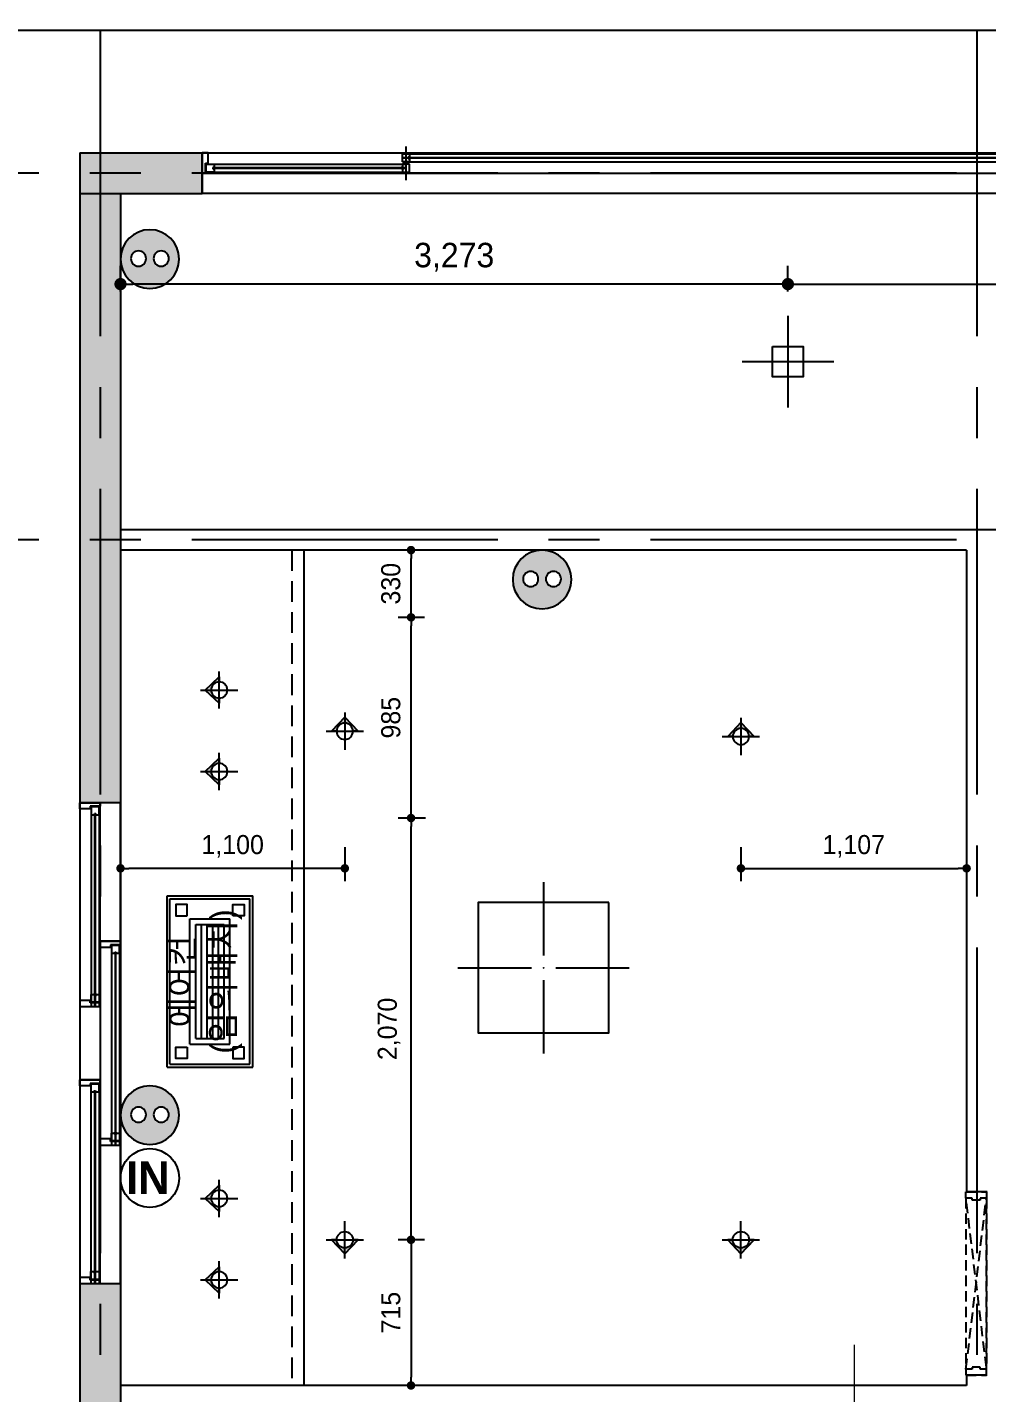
# Model space of a CAD drawing. Header units: millimetres. Extents: x -224448 to 1592092, y -164641 to 319001.
# Drawn here: x 223768 to 228473, y 158115 to 164816 of the extents above; entities that cross this region are included whole.
import ezdxf

# ---------------------------------------------------------------- set-up
doc = ezdxf.new("R2010")
doc.units = ezdxf.units.MM
for name, pattern in [('CENTER2', [1.125, 0.75, -0.125, 0.125, -0.125]), ('HIDDEN', [9.525, 6.35, -3.175]), ('HIDDENX2', [19.05, 12.7, -6.35])]:
    doc.linetypes.add(name, pattern=pattern)
doc.layers.get('Defpoints').update_dxf_attribs({"color": 35})
for name, color, linetype in [('9', 9, 'Continuous'), ('ARREA', 1, 'Continuous'), ('DIM', 3, 'Continuous'), ('I-LIGHT', 1, 'Continuous'), ('I_CON', 2, 'Continuous'), ('I_FUR', 6, 'Continuous'), ('I_HAT', 8, 'Continuous'), ('I_TXT', 7, 'Continuous'), ('I_WALL', 3, 'Continuous'), ('I_WIN', 5, 'Continuous')]:
    doc.layers.add(name, color=color, linetype=linetype)
doc.layers.add('I_DIM', color=1, linetype='Continuous', lineweight=13)
doc.styles.add('GHS', font='Dotum.ttf')
doc.styles.add('HY울릉도', font='')
doc.styles.add('IABU-글꼴스타일', font='')
doc.styles.add('맑은고딕', font='malgun.ttf')
doc.styles.get('HY울릉도').set_extended_font_data('HY울릉도L')
doc.styles.get('IABU-글꼴스타일').set_extended_font_data('HY울릉도L')
doc.dimstyles.new('HOON DIM', dxfattribs={"dimscale": 52, "dimtxt": 1.8, "dimasz": 0.8, "dimexe": 1.2, "dimexo": 1.5, "dimgap": 1, "dimtad": 1, "dimdec": 0, "dimzin": 0, "dimdsep": 46, "dimlunit": 6, "dimtxsty": 'GHS', "dimblk": 'DOT', "dimcen": 3, "dimclrd": 6, "dimclre": 6, "dimclrt": 3, "dimadec": 0, "dimazin": 0, "dimtm": 1e-09, "dimtfac": 1, "dimtdec": 0, "dimtix": 1, "dimtmove": 2, "dimatfit": 3, "dimldrblk": 'DOT', "dimfxl": 1, "dimtolj": 1, "dimtzin": 0, "dimarcsym": 0})
doc.dimstyles.new('IABC-100 (SUB)', dxfattribs={"dimscale": 60, "dimtxt": 2, "dimasz": 1, "dimexe": 1.5, "dimexo": 2, "dimgap": 1, "dimtad": 1, "dimdec": 0, "dimdsep": 46, "dimlunit": 6, "dimtxsty": 'IABU-글꼴스타일', "dimblk": '1234_Dot', "dimcen": 1, "dimclrd": 4, "dimclre": 4, "dimclrt": 7, "dimadec": 0, "dimazin": 0, "dimtfac": 1, "dimtdec": 0, "dimtix": 1, "dimtmove": 2, "dimatfit": 3, "dimldrblk": '1234_Dot', "dimfxl": 2, "dimtolj": 1, "dimtzin": 0, "dimarcsym": 0})

# ---------------------------------------------------------------- blocks, each defined once
blk = doc.blocks.new('1234_Dot')
at = {"color": 0, "linetype": 'ByBlock', "lineweight": -2}
blk.add_line((-0.5, 0), (-1, 0), dxfattribs=at)
at = {"color": 0, "linetype": 'ByBlock', "const_width": 0.5}
blk.add_lwpolyline([(-0.25, 0, 1), (0.25, 0, 1)], format="xyb", close=True, dxfattribs=at)
blk = doc.blocks.new('*D454')
at = {"layer": 'Defpoints', "color": 0, "ltscale": 50, "transparency": 16777216}
for p in [(228424.9, 165700.5), (224124.9, 164800.5), (228424.9, 164800.5)]:
    blk.add_point(p, dxfattribs=at)
at = {"layer": 'DIM', "color": 4, "lineweight": -2, "ltscale": 50, "transparency": 16777216}
for p, q in [((224124.9, 164920.5), (224124.9, 165790.5)), ((228424.9, 164920.5), (228424.9, 165790.5)), ((224184.9, 165700.5), (228364.9, 165700.5))]:
    blk.add_line(p, q, dxfattribs=at)
at = {"layer": 'DIM', "color": 4, "lineweight": -2, "ltscale": 50, "transparency": 16777216, "xscale": 60, "yscale": 60, "zscale": 60, "rotation": 180}
blk.add_blockref('1234_Dot', (224124.9, 165700.5), dxfattribs=at)
at = {"layer": 'DIM', "color": 4, "lineweight": -2, "ltscale": 50, "transparency": 16777216, "xscale": 60, "yscale": 60, "zscale": 60}
blk.add_blockref('1234_Dot', (228424.9, 165700.5), dxfattribs=at)
at = {"layer": 'DIM', "color": 7, "ltscale": 50, "transparency": 16777216, "insert": (226274.9, 165831.9), "char_height": 120, "attachment_point": 5, "style": 'IABU-글꼴스타일'}
blk.add_mtext('\\A1;4,300', dxfattribs=at)
blk = doc.blocks.new('*D455')
at = {"layer": 'Defpoints', "color": 0, "ltscale": 50, "transparency": 16777216}
for p in [(232624.9, 165700.5), (228424.9, 164800.5), (232624.9, 164800.5)]:
    blk.add_point(p, dxfattribs=at)
at = {"layer": 'DIM', "color": 4, "lineweight": -2, "ltscale": 50, "transparency": 16777216}
for p, q in [((228424.9, 164920.5), (228424.9, 165790.5)), ((232624.9, 164920.5), (232624.9, 165790.5)), ((228484.9, 165700.5), (232564.9, 165700.5))]:
    blk.add_line(p, q, dxfattribs=at)
at = {"layer": 'DIM', "color": 4, "lineweight": -2, "ltscale": 50, "transparency": 16777216, "xscale": 60, "yscale": 60, "zscale": 60, "rotation": 180}
blk.add_blockref('1234_Dot', (228424.9, 165700.5), dxfattribs=at)
at = {"layer": 'DIM', "color": 4, "lineweight": -2, "ltscale": 50, "transparency": 16777216, "xscale": 60, "yscale": 60, "zscale": 60}
blk.add_blockref('1234_Dot', (232624.9, 165700.5), dxfattribs=at)
at = {"layer": 'DIM', "color": 7, "ltscale": 50, "transparency": 16777216, "insert": (230524.9, 165831.9), "char_height": 120, "attachment_point": 5, "style": 'IABU-글꼴스타일'}
blk.add_mtext('\\A1;4,200', dxfattribs=at)
blk = doc.blocks.new('*D444')
at = {"layer": 'Defpoints', "color": 0, "ltscale": 50, "transparency": 16777216}
for p in [(224124.9, 166000.5), (224124.9, 164800.5), (236624.9, 164800.5)]:
    blk.add_point(p, dxfattribs=at)
at = {"layer": 'DIM', "color": 4, "lineweight": -2, "ltscale": 50, "transparency": 16777216}
for p, q in [((224124.9, 164920.5), (224124.9, 166090.5)), ((236624.9, 164920.5), (236624.9, 166090.5)), ((236564.9, 166000.5), (224184.9, 166000.5))]:
    blk.add_line(p, q, dxfattribs=at)
at = {"layer": 'DIM', "color": 4, "lineweight": -2, "ltscale": 50, "transparency": 16777216, "xscale": 60, "yscale": 60, "zscale": 60, "rotation": 180}
blk.add_blockref('1234_Dot', (224124.9, 166000.5), dxfattribs=at)
at = {"layer": 'DIM', "color": 4, "lineweight": -2, "ltscale": 50, "transparency": 16777216, "xscale": 60, "yscale": 60, "zscale": 60}
blk.add_blockref('1234_Dot', (236624.9, 166000.5), dxfattribs=at)
at = {"layer": 'DIM', "color": 7, "ltscale": 50, "transparency": 16777216, "insert": (230374.9, 166131.9), "char_height": 120, "attachment_point": 5, "style": 'IABU-글꼴스타일'}
blk.add_mtext('\\A1;12,500', dxfattribs=at)
blk = doc.blocks.new('dd')
at = {"layer": 'I_WIN', "linetype": 'Continuous'}
for p, q in [((11973.6, 19420.4), (11973.6, 19585.5)), ((15423.6, 19418.1), (15423.6, 19585.8)), ((10973.6, 19551.2), (16423.6, 19550.9)), ((10973.6, 19542.2), (10973.6, 19551.2)), ((10973.6, 19551.2), (10991.1, 19551.2)), ((10973.6, 19451.2), (10973.6, 19542.2)), ((10991.1, 19551.2), (10991.1, 19502.2)), ((10991.1, 19502.2), (11003.6, 19502.2)), ((10994.3, 19546.4), (11973.6, 19546.4)), ((11032.3, 19546.4), (10994.3, 19546.4)), ((10994.3, 19546.4), (10994.3, 19506.4)), ((10994.3, 19506.4), (11973.6, 19506.4)), ((10994.3, 19506.4), (11032.3, 19506.4)), ((11003.6, 19502.2), (11003.6, 19500.1)), ((11026.8, 19529.3), (11032.3, 19531.1)), ((11026.8, 19522.8), (11026.8, 19529.3)), ((11032.3, 19521.1), (11026.8, 19522.8)), ((11028.8, 19524.1), (11028.8, 19528.1)), ((11032.3, 19531.1), (11032.3, 19546.4)), ((11032.3, 19531.8), (11035.1, 19530.5)), ((11973.6, 19528.1), (11032.3, 19528.1)), ((11032.3, 19524.1), (11973.6, 19524.1)), ((11032.3, 19520.3), (11035.1, 19521.6)), ((11032.3, 19506.4), (11032.3, 19521.1)), ((11035.1, 19530.5), (11035.6, 19529.5)), ((11035.1, 19521.6), (11035.6, 19522.6)), ((11035.6, 19529.5), (11036.1, 19528.1)), ((11035.6, 19522.6), (11036.1, 19524.1)), ((11952.8, 19529.5), (11952.3, 19528.1)), ((11952.8, 19522.6), (11952.3, 19524.1)), ((11953.3, 19530.5), (11952.8, 19529.5)), ((11953.3, 19521.6), (11952.8, 19522.6)), ((11956.1, 19531.8), (11953.3, 19530.5)), ((11956.1, 19520.3), (11953.3, 19521.6)), ((11956.1, 19531.1), (11956.1, 19546.4)), ((11956.1, 19546.4), (11991.1, 19546.4)), ((11961.6, 19529.3), (11956.1, 19531.1)), ((11956.1, 19521.1), (11961.6, 19522.8)), ((11956.1, 19506.4), (11956.1, 19521.1)), ((11991.1, 19506.4), (11956.1, 19506.4)), ((11961.6, 19522.8), (11961.6, 19529.3)), ((11961.6, 19524.1), (11961.6, 19528.1)), ((11991.1, 19546.4), (11991.1, 19506.4)), ((15441.1, 19546.4), (15406.1, 19546.4)), ((15406.1, 19546.4), (15406.1, 19506.4)), ((15406.1, 19546.4), (16423.6, 19546.4)), ((15406.1, 19506.4), (15441.1, 19506.4)), ((15423.6, 19506.4), (16423.6, 19506.4)), ((15435.6, 19529.3), (15441.1, 19531.1)), ((15435.6, 19522.9), (15435.6, 19529.3)), ((16370.5, 19528.1), (15435.6, 19528.1)), ((15435.6, 19524.1), (16370.5, 19524.1)), ((15441.1, 19521.1), (15435.6, 19522.9)), ((15441.1, 19531.1), (15441.1, 19546.4)), ((15441.1, 19531.9), (15443.9, 19530.5)), ((15441.1, 19520.3), (15443.9, 19521.7)), ((15441.1, 19506.4), (15441.1, 19521.1)), ((15443.9, 19530.5), (15444.4, 19529.5)), ((15443.9, 19521.7), (15444.4, 19522.7)), ((15444.4, 19529.5), (15444.9, 19528.1)), ((15444.4, 19522.7), (15444.9, 19524.1)), ((16361.6, 19529.5), (16361.1, 19528.1)), ((16361.6, 19522.6), (16361.1, 19524.1)), ((16362.2, 19530.5), (16361.6, 19529.5)), ((16362.2, 19521.6), (16361.6, 19522.6)), ((16364.9, 19531.8), (16362.2, 19530.5)), ((16364.9, 19520.3), (16362.2, 19521.6)), ((16364.9, 19531.1), (16364.9, 19546.4)), ((16364.9, 19546.4), (16402.9, 19546.4)), ((16370.5, 19529.3), (16364.9, 19531.1)), ((16364.9, 19521.1), (16370.5, 19522.8)), ((16364.9, 19506.4), (16364.9, 19521.1)), ((16402.9, 19506.4), (16364.9, 19506.4)), ((16370.5, 19522.8), (16370.5, 19529.3)), ((16406.2, 19502.1), (16393.6, 19502.1)), ((16393.6, 19502.1), (16393.6, 19451.2)), ((16402.9, 19546.4), (16402.9, 19506.4)), ((16423.6, 19551.1), (16406.2, 19551.1)), ((16406.2, 19551.1), (16406.2, 19502.1)), ((11003.6, 19451.2), (10973.6, 19451.2)), ((11003.6, 19500.1), (11003.6, 19451.2)), ((11003.6, 19451.2), (16423.6, 19451.2)), ((11956.1, 19496), (15441.1, 19496)), ((11991.1, 19496), (11956.1, 19496)), ((11956.1, 19496), (11956.1, 19456)), ((15441.1, 19477.8), (11956.1, 19477.7)), ((11956.1, 19473.7), (15441.1, 19473.8)), ((11956.1, 19456), (15423.6, 19456)), ((11956.1, 19456), (11991.1, 19456)), ((11985.6, 19478.9), (11991.1, 19480.7)), ((11985.6, 19472.5), (11985.6, 19478.9)), ((11985.6, 19477.7), (11985.6, 19473.7)), ((11991.1, 19470.7), (11985.6, 19472.5)), ((11991.1, 19480.7), (11991.1, 19496)), ((11991.1, 19481.5), (11993.9, 19480.1)), ((11991.1, 19469.9), (11993.9, 19471.3)), ((11991.1, 19456), (11991.1, 19470.7)), ((11993.9, 19480.1), (11994.4, 19479.1)), ((11993.9, 19471.3), (11994.4, 19472.3)), ((11994.4, 19479.1), (11994.9, 19477.7)), ((11994.4, 19472.3), (11994.9, 19473.7)), ((15402.9, 19479.1), (15402.3, 19477.7)), ((15402.9, 19472.3), (15402.3, 19473.7)), ((15403.4, 19480.1), (15402.9, 19479.1)), ((15403.4, 19471.3), (15402.9, 19472.3)), ((15406.1, 19481.5), (15403.4, 19480.1)), ((15406.1, 19469.9), (15403.4, 19471.3)), ((15441.1, 19496.1), (15406.1, 19496.1)), ((15406.1, 19496.1), (15406.1, 19480.7)), ((15406.1, 19480.7), (15411.7, 19478.9)), ((15411.7, 19472.5), (15406.1, 19470.7)), ((15406.1, 19470.7), (15406.1, 19456.1)), ((15406.1, 19456.1), (15441.1, 19456.1)), ((15411.7, 19478.9), (15411.7, 19472.5)), ((15411.7, 19473.7), (15411.7, 19477.7)), ((15441.1, 19456.1), (15441.1, 19496.1)), ((16393.6, 19451.2), (16423.6, 19451.2))]:
    blk.add_line(p, q, dxfattribs=at)
blk = doc.blocks.new('j 10')
at = {"layer": 'I_FUR', "color": 8, "linetype": 'HIDDEN', "ltscale": 8}
for p, q in [((300474.4, 48441.6), (300574.4, 48441.6)), ((300474.4, 48411.6), (300474.4, 48441.6)), ((300474.4, 48441.6), (300474.4, 48441.6)), ((300474.4, 48411.6), (300474.4, 47571.6)), ((300504.4, 48411.6), (300474.4, 48411.6)), ((300474.4, 47571.6), (300574.4, 48411.6)), ((300574.4, 47581.6), (300474.4, 48411.6)), ((300504.4, 48401.6), (300504.4, 48411.6)), ((300544.4, 48401.6), (300504.4, 48401.6)), ((300574.4, 48411.6), (300544.4, 48411.6)), ((300544.4, 48411.6), (300544.4, 48401.6)), ((300574.4, 48441.6), (300574.4, 48411.6)), ((300574.4, 47571.6), (300574.4, 48411.6)), ((300574.4, 48411.6), (300574.4, 47581.6)), ((300544.4, 47581.6), (300504.4, 47581.6)), ((300504.4, 47581.6), (300504.4, 47571.6)), ((300544.4, 47571.6), (300544.4, 47581.6)), ((300504.4, 47571.6), (300474.4, 47571.6)), ((300474.4, 47571.6), (300474.4, 47541.6)), ((300474.4, 47541.6), (300574.4, 47541.6)), ((300474.4, 47541.6), (300474.4, 47541.6)), ((300574.4, 47571.6), (300544.4, 47571.6)), ((300574.4, 47541.6), (300574.4, 47571.6))]:
    blk.add_line(p, q, dxfattribs=at)
blk = doc.blocks.new('J15')
at = {"layer": 'I-LIGHT', "color": 6, "ltscale": 50}
for p, q in [((319165, 48370), (319165, 47920)), ((318940, 48145), (319390, 48145))]:
    blk.add_line(p, q, dxfattribs=at)
blk.add_lwpolyline([(319090, 48220), (319240, 48220), (319240, 48070), (319090, 48070)], close=True, dxfattribs=at)
blk = doc.blocks.new('J20')
at = {"layer": 'I-LIGHT', "color": 144}
for p, q in [((33370, 27039.1), (33370, 26619.1)), ((33370, 27039.1), (34210, 27039.1)), ((33384, 27025.1), (33384, 26633.1)), ((33384, 27025.1), (34196, 27025.1)), ((34196, 27025.1), (34196, 26633.1)), ((34210, 27039.1), (34210, 26619.1)), ((33482, 26927.1), (33482, 26731.1)), ((33482, 26927.1), (34098, 26927.1)), ((33510, 26899.1), (33510, 26759.1)), ((33510, 26899.1), (34070, 26899.1)), ((33510, 26899.1), (34070, 26899.1)), ((34070, 26899.1), (34070, 26759.1)), ((34098, 26927.1), (34098, 26731.1)), ((33510, 26871.1), (34070, 26871.1)), ((33510, 26843.1), (34070, 26843.1)), ((33510, 26815.1), (34070, 26815.1)), ((33510, 26787.1), (34070, 26787.1)), ((33510, 26759.1), (34070, 26759.1)), ((33510, 26759.1), (34070, 26759.1)), ((33510, 26759.1), (34070, 26759.1)), ((33510, 26759.1), (34070, 26759.1)), ((33482, 26731.1), (34098, 26731.1)), ((33510, 26731.1), (34070, 26731.1)), ((33370, 26619.1), (34210, 26619.1)), ((33384, 26633.1), (34196, 26633.1))]:
    blk.add_line(p, q, dxfattribs=at)
for points in [[(33468, 26941.1), (33412, 26941.1), (33412, 26997.1), (33468, 26997.1)], [(34112, 26941.1), (34168, 26941.1), (34168, 26997.1), (34112, 26997.1)], [(33468, 26717.1), (33412, 26717.1), (33412, 26661.1), (33468, 26661.1)], [(34112, 26717.1), (34168, 26717.1), (34168, 26661.1), (34112, 26661.1)]]:
    blk.add_lwpolyline(points, close=True, dxfattribs=at)
blk = doc.blocks.new('콘센트')
at = {"ltscale": 50}
h = blk.add_hatch(color=150, dxfattribs=at)
h.dxf.hatch_style = 1
edge = h.paths.add_edge_path()
edge.add_arc((-34286.2, -6087.5), 100, 0, 360)
edge = h.paths.add_edge_path(flags=16)
edge.add_arc((-34247.6, -6089), 26, 0, 360)
edge = h.paths.add_edge_path(flags=16)
edge.add_arc((-34324.9, -6089), 26, 0, 360)
at = {"color": 150, "ltscale": 50}
for centre, radius in [((-34286.2, -6087.5), 100), ((-34324.9, -6089), 26), ((-34247.6, -6089), 26)]:
    blk.add_circle(centre, radius, dxfattribs=at)
blk = doc.blocks.new('J5')
at = {"color": 150, "ltscale": 50}
blk.add_circle((302452, 41413.6), 72, dxfattribs=at)
at = {"color": 150, "ltscale": 50, "insert": (302500.4, 41414.1), "char_height": 80, "attachment_point": 6, "style": '맑은고딕'}
blk.add_mtext('{\\fPretendard Variable SemiBold|b0|i0|c129|p2;IN}', dxfattribs=at)
blk = doc.blocks.new('j51')
at = {"layer": 'I-LIGHT'}
for p, q in [((93551.1, 140906.4), (93551.1, 140546.4)), ((93131.1, 140486.4), (93491.1, 140486.4)), ((93551.1, 140486.4), (93550.1, 140486.4)), ((93551.1, 140487.4), (93551.1, 140485.4)), ((93551.1, 140486.4), (93552.1, 140486.4)), ((93611.1, 140486.4), (93971.1, 140486.4)), ((93551.1, 140426.4), (93551.1, 140066.4))]:
    blk.add_line(p, q, dxfattribs=at)
at = {"layer": 'I-LIGHT', "linetype": 'Continuous'}
blk.add_lwpolyline([(93871.1, 140806.4), (93231.1, 140806.4), (93231.1, 140166.4), (93871.1, 140166.4)], close=True, dxfattribs=at)
blk = doc.blocks.new('*D650')
at = {"layer": 'Defpoints', "color": 0, "ltscale": 50, "transparency": 16777216}
for p in [(231498.3, 163556), (227498.3, 163400.5), (231498.3, 163400.5)]:
    blk.add_point(p, dxfattribs=at)
at = {"layer": 'DIM', "color": 4, "lineweight": -2, "ltscale": 50, "transparency": 16777216}
for p, q in [((227498.3, 163520.5), (227498.3, 163646)), ((231498.3, 163520.5), (231498.3, 163646)), ((227558.3, 163556), (231438.3, 163556))]:
    blk.add_line(p, q, dxfattribs=at)
at = {"layer": 'DIM', "color": 4, "lineweight": -2, "ltscale": 50, "transparency": 16777216, "xscale": 60, "yscale": 60, "zscale": 60, "rotation": 180}
blk.add_blockref('1234_Dot', (227498.3, 163556), dxfattribs=at)
at = {"layer": 'DIM', "color": 4, "lineweight": -2, "ltscale": 50, "transparency": 16777216, "xscale": 60, "yscale": 60, "zscale": 60}
blk.add_blockref('1234_Dot', (231498.3, 163556), dxfattribs=at)
at = {"layer": 'DIM', "color": 7, "ltscale": 50, "transparency": 16777216, "insert": (229498.3, 163687.5), "char_height": 120, "attachment_point": 5, "style": 'IABU-글꼴스타일'}
blk.add_mtext('\\A1;4,000', dxfattribs=at)
blk = doc.blocks.new('*D651')
at = {"layer": 'Defpoints', "color": 0, "ltscale": 50, "transparency": 16777216}
for p in [(224224.9, 163556), (224224.9, 163400.5), (227498.3, 163400.5)]:
    blk.add_point(p, dxfattribs=at)
at = {"layer": 'DIM', "color": 4, "lineweight": -2, "ltscale": 50, "transparency": 16777216}
for p, q in [((224224.9, 163520.5), (224224.9, 163646)), ((227498.3, 163520.5), (227498.3, 163646)), ((227438.3, 163556), (224284.9, 163556))]:
    blk.add_line(p, q, dxfattribs=at)
at = {"layer": 'DIM', "color": 4, "lineweight": -2, "ltscale": 50, "transparency": 16777216, "xscale": 60, "yscale": 60, "zscale": 60, "rotation": 180}
blk.add_blockref('1234_Dot', (224224.9, 163556), dxfattribs=at)
at = {"layer": 'DIM', "color": 4, "lineweight": -2, "ltscale": 50, "transparency": 16777216, "xscale": 60, "yscale": 60, "zscale": 60}
blk.add_blockref('1234_Dot', (227498.3, 163556), dxfattribs=at)
at = {"layer": 'DIM', "color": 7, "ltscale": 50, "transparency": 16777216, "insert": (225861.6, 163687.5), "char_height": 120, "attachment_point": 5, "style": 'IABU-글꼴스타일'}
blk.add_mtext('\\A1;3,273', dxfattribs=at)
blk = doc.blocks.new('_Dot')
at = {"color": 0, "linetype": 'ByBlock', "lineweight": -2}
blk.add_line((-0.5, 0), (-1, 0), dxfattribs=at)
at = {"color": 0, "linetype": 'ByBlock', "const_width": 0.5}
blk.add_lwpolyline([(-0.25, 0, 1), (0.25, 0, 1)], format="xyb", close=True, dxfattribs=at)
blk = doc.blocks.new('*D656')
at = {"color": 6, "lineweight": -2, "transparency": 16777216}
for p, q in [((225715.9, 162250.5), (225587.5, 162250.5)), ((225649.9, 161962.1), (225649.9, 162208.9)), ((225715.9, 161920.5), (225587.5, 161920.5))]:
    blk.add_line(p, q, dxfattribs=at)
at = {"layer": 'Defpoints', "color": 0, "transparency": 16777216}
for p in [(225649.9, 162250.5), (225793.9, 162250.5), (225793.9, 161920.5)]:
    blk.add_point(p, dxfattribs=at)
at = {"color": 6, "lineweight": -2, "transparency": 16777216, "xscale": 41.6, "yscale": 41.6, "zscale": 41.6}
for p, rotation in [((225649.9, 162250.5), 90), ((225649.9, 161920.5), 270)]:
    blk.add_blockref('_Dot', p, dxfattribs=dict(at, rotation=rotation))
at = {"color": 3, "transparency": 16777216, "insert": (225551, 162085.5), "char_height": 93.6, "attachment_point": 5, "rotation": 90, "style": 'GHS'}
blk.add_mtext('\\A1;330', dxfattribs=at)
blk = doc.blocks.new('*D657')
at = {"color": 6, "lineweight": -2, "transparency": 16777216}
for p, q in [((225715.9, 161920.5), (225587.5, 161920.5)), ((225649.9, 160977.1), (225649.9, 161878.9)), ((225715.9, 160935.5), (225587.5, 160935.5))]:
    blk.add_line(p, q, dxfattribs=at)
at = {"layer": 'Defpoints', "color": 0, "transparency": 16777216}
for p in [(225649.9, 161920.5), (225793.9, 161920.5), (225793.9, 160935.5)]:
    blk.add_point(p, dxfattribs=at)
at = {"color": 6, "lineweight": -2, "transparency": 16777216, "xscale": 41.6, "yscale": 41.6, "zscale": 41.6}
for p, rotation in [((225649.9, 161920.5), 90), ((225649.9, 160935.5), 270)]:
    blk.add_blockref('_Dot', p, dxfattribs=dict(at, rotation=rotation))
at = {"color": 3, "transparency": 16777216, "insert": (225551, 161428), "char_height": 93.6, "attachment_point": 5, "rotation": 90, "style": 'GHS'}
blk.add_mtext('\\A1;985', dxfattribs=at)
blk = doc.blocks.new('*D658')
at = {"color": 6, "lineweight": -2, "transparency": 16777216}
for p, q in [((225720.3, 160935.5), (225587.5, 160935.5)), ((225649.9, 158907.1), (225649.9, 160893.9)), ((225715.9, 158865.5), (225587.5, 158865.5))]:
    blk.add_line(p, q, dxfattribs=at)
at = {"layer": 'Defpoints', "color": 0, "transparency": 16777216}
for p in [(225649.9, 160935.5), (225798.3, 160935.5), (225793.9, 158865.5)]:
    blk.add_point(p, dxfattribs=at)
at = {"color": 6, "lineweight": -2, "transparency": 16777216, "xscale": 41.6, "yscale": 41.6, "zscale": 41.6}
for p, rotation in [((225649.9, 160935.5), 90), ((225649.9, 158865.5), 270)]:
    blk.add_blockref('_Dot', p, dxfattribs=dict(at, rotation=rotation))
at = {"color": 3, "transparency": 16777216, "insert": (225542, 159900.5), "char_height": 93.6, "attachment_point": 5, "rotation": 90, "style": 'GHS'}
blk.add_mtext('\\A1;2,070', dxfattribs=at)
blk = doc.blocks.new('*D659')
at = {"color": 6, "lineweight": -2, "transparency": 16777216}
for p, q in [((225715.9, 158865.5), (225587.5, 158865.5)), ((225649.9, 158823.9), (225649.9, 158192.1)), ((225715.9, 158150.5), (225587.5, 158150.5))]:
    blk.add_line(p, q, dxfattribs=at)
at = {"layer": 'Defpoints', "color": 0, "transparency": 16777216}
for p in [(225793.9, 158865.5), (225649.9, 158150.5), (225793.9, 158150.5)]:
    blk.add_point(p, dxfattribs=at)
at = {"color": 6, "lineweight": -2, "transparency": 16777216, "xscale": 41.6, "yscale": 41.6, "zscale": 41.6}
for p, rotation in [((225649.9, 158865.5), 90), ((225649.9, 158150.5), 270)]:
    blk.add_blockref('_Dot', p, dxfattribs=dict(at, rotation=rotation))
at = {"color": 3, "transparency": 16777216, "insert": (225551, 158508), "char_height": 93.6, "attachment_point": 5, "rotation": 90, "style": 'GHS'}
blk.add_mtext('\\A1;715', dxfattribs=at)
blk = doc.blocks.new('*D660')
at = {"color": 6, "lineweight": -2, "transparency": 16777216}
for p, q in [((227268.1, 160791.8), (227268.1, 160626.2)), ((228374.9, 160791.8), (228374.9, 160626.2)), ((227309.7, 160688.6), (228333.3, 160688.6))]:
    blk.add_line(p, q, dxfattribs=at)
at = {"layer": 'Defpoints', "color": 0, "transparency": 16777216}
for p in [(227268.1, 160869.8), (228374.9, 160869.8), (228374.9, 160688.6)]:
    blk.add_point(p, dxfattribs=at)
at = {"color": 6, "lineweight": -2, "transparency": 16777216, "xscale": 41.6, "yscale": 41.6, "zscale": 41.6, "rotation": 180}
blk.add_blockref('_Dot', (227268.1, 160688.6), dxfattribs=at)
at = {"color": 6, "lineweight": -2, "transparency": 16777216, "xscale": 41.6, "yscale": 41.6, "zscale": 41.6}
blk.add_blockref('_Dot', (228374.9, 160688.6), dxfattribs=at)
at = {"color": 3, "transparency": 16777216, "insert": (227821.5, 160796.5), "char_height": 93.6, "attachment_point": 5, "style": 'GHS'}
blk.add_mtext('\\A1;1,107', dxfattribs=at)
blk = doc.blocks.new('*D661')
at = {"color": 6, "lineweight": -2, "transparency": 16777216}
for p, q in [((224224.9, 160791.8), (224224.9, 160626.2)), ((225325.1, 160791.8), (225325.1, 160626.2)), ((225283.5, 160688.6), (224266.5, 160688.6))]:
    blk.add_line(p, q, dxfattribs=at)
at = {"layer": 'Defpoints', "color": 0, "transparency": 16777216}
for p in [(224224.9, 160869.8), (225325.1, 160869.8), (224224.9, 160688.6)]:
    blk.add_point(p, dxfattribs=at)
at = {"color": 6, "lineweight": -2, "transparency": 16777216, "xscale": 41.6, "yscale": 41.6, "zscale": 41.6, "rotation": 180}
blk.add_blockref('_Dot', (224224.9, 160688.6), dxfattribs=at)
at = {"color": 6, "lineweight": -2, "transparency": 16777216, "xscale": 41.6, "yscale": 41.6, "zscale": 41.6}
blk.add_blockref('_Dot', (225325.1, 160688.6), dxfattribs=at)
at = {"color": 3, "transparency": 16777216, "insert": (224775, 160796.5), "char_height": 93.6, "attachment_point": 5, "style": 'GHS'}
blk.add_mtext('\\A1;1,100', dxfattribs=at)
blk = doc.blocks.new('win101')
at = {"layer": 'I_WIN', "linetype": 'Continuous'}
for p, q in [((-123185.3, -156809.4), (-123185.3, -156800.4)), ((-123185.3, -156800.4), (-123167.9, -156800.4)), ((-123185.3, -156809.5), (-123185.3, -156800.5)), ((-123185.3, -156900.4), (-123185.3, -156809.4)), ((-123185.3, -156900.4), (-123185.3, -156809.5)), ((-123167.9, -156800.4), (-123167.9, -156849.4)), ((-123126.6, -156805.2), (-123164.6, -156805.2)), ((-123164.6, -156805.2), (-123164.6, -156845.2)), ((-123164.6, -156805.2), (-122185.3, -156805.2)), ((-123126.6, -156805.2), (-123164.6, -156805.2)), ((-123164.6, -156805.2), (-123164.6, -156845.2)), ((-123126.6, -156820.5), (-123126.6, -156805.2)), ((-123126.6, -156820.5), (-123126.6, -156805.2)), ((-122244, -156820.5), (-122244, -156805.2)), ((-122244, -156805.2), (-122206, -156805.2)), ((-122206, -156805.2), (-122206, -156845.2)), ((-122185.3, -156800.5), (-122202.8, -156800.5)), ((-122202.8, -156800.5), (-122202.8, -156849.5)), ((-122185.3, -156809.5), (-122185.3, -156800.5)), ((-122185.3, -156900.4), (-122185.3, -156809.5)), ((-123167.9, -156849.4), (-123155.3, -156849.4)), ((-123164.6, -156845.2), (-123126.6, -156845.2)), ((-123164.6, -156845.2), (-122185.3, -156845.2)), ((-123164.6, -156845.2), (-123126.6, -156845.2)), ((-123155.3, -156849.4), (-123155.3, -156851.5)), ((-123155.3, -156851.5), (-123155.3, -156900.4)), ((-123132.2, -156822.3), (-123126.6, -156820.5)), ((-123132.2, -156822.3), (-123126.6, -156820.5)), ((-123132.2, -156828.8), (-123132.2, -156822.3)), ((-123132.2, -156828.8), (-123132.2, -156822.3)), ((-123126.6, -156830.5), (-123132.2, -156828.8)), ((-123126.6, -156830.5), (-123132.2, -156828.8)), ((-123130.1, -156827.5), (-123130.1, -156823.5)), ((-123130.1, -156827.5), (-123130.1, -156823.5)), ((-123126.6, -156819.7), (-123123.9, -156821.1)), ((-123126.6, -156819.7), (-123123.9, -156821.1)), ((-122185.3, -156823.5), (-123126.6, -156823.5)), ((-123126.6, -156827.5), (-122185.3, -156827.5)), ((-123126.6, -156831.3), (-123123.9, -156830)), ((-123126.6, -156831.3), (-123123.9, -156830)), ((-123126.6, -156845.2), (-123126.6, -156830.5)), ((-123126.6, -156845.2), (-123126.6, -156830.5)), ((-123123.9, -156821.1), (-123123.3, -156822.1)), ((-123123.9, -156821.1), (-123123.3, -156822.1)), ((-123123.9, -156830), (-123123.3, -156829)), ((-123123.9, -156830), (-123123.3, -156829)), ((-123123.3, -156822.1), (-123122.8, -156823.5)), ((-123123.3, -156822.1), (-123122.8, -156823.5)), ((-123123.3, -156829), (-123122.8, -156827.5)), ((-123123.3, -156829), (-123122.8, -156827.5)), ((-122247.3, -156822.1), (-122247.8, -156823.5)), ((-122247.3, -156829), (-122247.8, -156827.5)), ((-122246.8, -156821.1), (-122247.3, -156822.1)), ((-122246.8, -156830), (-122247.3, -156829)), ((-122244, -156819.7), (-122246.8, -156821.1)), ((-122244, -156831.3), (-122246.8, -156830)), ((-122238.5, -156822.3), (-122244, -156820.5)), ((-122244, -156830.5), (-122238.5, -156828.8)), ((-122244, -156845.2), (-122244, -156830.5)), ((-122206, -156845.2), (-122244, -156845.2)), ((-122238.5, -156828.8), (-122238.5, -156822.3)), ((-122202.8, -156849.5), (-122215.3, -156849.5)), ((-122215.3, -156849.5), (-122215.3, -156900.4)), ((-123155.3, -156900.4), (-123185.3, -156900.4)), ((-122215.3, -156900.4), (-122185.3, -156900.4))]:
    blk.add_line(p, q, dxfattribs=at)
blk.add_lwpolyline([(-123185.3, -156900.4), (-122185.3, -156900.4), (-122185.3, -156800.5), (-123185.3, -156800.5)], close=True, dxfattribs=at)
blk = doc.blocks.new('SP01')
at = {"layer": 'I-LIGHT'}
blk.add_hatch(color=1, dxfattribs=at).paths.add_polyline_path([(2182615.6, -1632809.5), (2182550.9, -1632878.3), (2182575.6, -1632878.3, -1), (2182655.6, -1632878.3), (2182680.2, -1632878.3)])
at = {"layer": 'I-LIGHT', "color": 1}
for p, q in [((2182615.6, -1632809.5), (2182550.9, -1632878.3)), ((2182615.6, -1632786.8), (2182615.6, -1632969.8)), ((2182615.6, -1632809.5), (2182680.2, -1632878.3)), ((2182707.1, -1632878.3), (2182524.1, -1632878.3)), ((2182550.9, -1632878.3), (2182575.6, -1632878.3)), ((2182655.6, -1632878.3), (2182680.2, -1632878.3))]:
    blk.add_line(p, q, dxfattribs=at)
at = {"layer": 'I-LIGHT', "color": 4}
blk.add_circle((2182615.6, -1632878.3), 40, dxfattribs=at)

msp = doc.modelspace()

# ---------------------------------------------------------------- hatches: boundary and pattern name
at = {"layer": 'I_HAT', "true_color": 0x000000}
h = msp.add_hatch(color=18, dxfattribs=at)
h.dxf.hatch_style = 1
h.paths.add_polyline_path([(224624.894, 164100.492), (224124.894, 164100.492), (224124.894, 164000.492), (224624.894, 164000.492)])
h.paths.add_polyline_path([(224124.894, 164100.492), (224024.894, 164100.492), (224024.894, 164000.492), (224124.894, 164000.492)])
h.paths.add_polyline_path([(224124.894, 164200.492), (224024.894, 164200.492), (224024.894, 164100.492), (224124.894, 164100.492)])
h.paths.add_polyline_path([(224624.894, 164200.492), (224124.894, 164200.492), (224124.894, 164100.492), (224624.894, 164100.492), (224624.894, 164109.5)])
h.paths.add_polyline_path([(224224.894, 164000.492), (224124.894, 164000.492), (224124.894, 163658.858), (224224.894, 163658.858)])
h.paths.add_polyline_path([(224124.894, 164000.492), (224024.894, 164000.492), (224024.894, 163300.492), (224124.894, 163300.492)])
h.paths.add_polyline_path([(224224.894, 163658.858), (224124.894, 163658.858), (224124.894, 163300.492), (224224.894, 163300.492)])
h.paths.add_polyline_path([(224224.894, 163300.492), (224124.894, 163300.492), (224124.894, 162300.492), (224224.894, 162300.492)])
h.paths.add_polyline_path([(224124.894, 163300.492), (224024.894, 163300.492), (224024.894, 162300.492), (224124.894, 162300.492)])
h.paths.add_polyline_path([(224124.894, 162300.492), (224024.894, 162300.492), (224024.894, 161010.492), (224115.894, 161010.492), (224124.894, 161010.492)])
h.paths.add_polyline_path([(224224.894, 162250.492), (224224.894, 162300.492), (224124.894, 162300.492), (224124.894, 161010.492), (224124.974, 161010.492), (224224.894, 161010.492)])
h.paths.add_polyline_path([(224124.894, 158650.492), (224115.815, 158650.492), (224024.894, 158650.492), (224024.894, 158100.492), (224124.894, 158100.492)])
h.paths.add_polyline_path([(224224.894, 158650.492), (224124.894, 158650.492), (224124.894, 158100.492), (224224.894, 158100.492)])
h.paths.add_polyline_path([(224224.894, 158050.492), (224224.894, 158100.492), (224124.894, 158100.492), (224124.894, 157700.492), (224224.894, 157700.492)])
h.paths.add_polyline_path([(224124.894, 158100.492), (224024.894, 158100.492), (224024.894, 157700.492), (224033.842, 157700.492), (224124.894, 157700.492)])
h.paths.add_polyline_path([(224224.894, 156500.492), (224124.894, 156500.492), (224124.894, 156100.492), (224224.894, 156100.492)])
h.paths.add_polyline_path([(224124.894, 156500.492), (224024.894, 156500.492), (224024.894, 156100.492), (224124.894, 156100.492)])
h.paths.add_polyline_path([(224224.894, 156050.492), (224224.894, 156100.492), (224124.894, 156100.492), (224124.894, 152800.492), (224624.894, 152800.492), (224624.894, 152900.492), (224274.894, 152900.492), (224224.894, 152900.492)])
h.paths.add_polyline_path([(224124.894, 156100.492), (224024.894, 156100.492), (224024.894, 152800.492), (224124.894, 152800.492)])
h.paths.add_polyline_path([(224124.894, 152800.492), (224024.894, 152800.492), (224024.894, 152700.492), (224124.894, 152700.492)])
h.paths.add_polyline_path([(224624.894, 152791.492), (224624.894, 152800.492), (224124.894, 152800.492), (224124.894, 152700.492), (224624.894, 152700.492)])
h.paths.add_polyline_path([(234024.894, 152800.492), (233474.894, 152800.492), (233474.894, 152700.492), (234024.894, 152700.492)])
h.paths.add_polyline_path([(234024.894, 153250.492), (233974.894, 153250.492), (233974.894, 152900.492), (233474.894, 152900.492), (233474.894, 152800.492), (234024.894, 152800.492)])
h.paths.add_polyline_path([(234299.894, 152791.412), (234299.894, 152800.492), (234024.894, 152800.492), (234024.894, 152700.492), (234299.894, 152700.492)])
h.paths.add_polyline_path([(234299.894, 152900.492), (234074.894, 152900.492), (234074.894, 153250.492), (234024.894, 153250.492), (234024.894, 152800.492), (234299.894, 152800.492)])
h.paths.add_polyline_path([(236624.894, 152800.492), (236299.894, 152800.492), (236299.894, 152791.412), (236299.894, 152700.492), (236624.894, 152700.492)])
h.paths.add_polyline_path([(236724.894, 152800.492), (236624.894, 152800.492), (236624.894, 152700.492), (236724.894, 152700.492)])
h.paths.add_polyline_path([(236724.894, 160350.492), (236624.894, 160350.492), (236624.894, 159500.492), (236724.894, 159500.492)])
h.paths.add_polyline_path([(236624.894, 160350.492), (236524.894, 160350.492), (236524.894, 159550.492), (236524.894, 159500.492), (236624.894, 159500.492)])
h.paths.add_polyline_path([(236724.894, 159500.492), (236624.894, 159500.492), (236624.894, 152800.492), (236724.894, 152800.492)])
h.paths.add_polyline_path([(236624.894, 159500.492), (236524.894, 159500.492), (236524.894, 152900.492), (236299.894, 152900.492), (236299.894, 152800.492), (236624.894, 152800.492)])
h.paths.add_polyline_path([(236724.894, 162300.492), (236624.894, 162300.492), (236624.894, 161550.492), (236633.921, 161550.492), (236724.894, 161550.492)])
h.paths.add_polyline_path([(236624.894, 162300.492), (236524.894, 162300.492), (236524.894, 161550.492), (236624.894, 161550.492)])
h.paths.add_polyline_path([(236724.894, 163300.492), (236624.894, 163300.492), (236624.894, 162300.492), (236724.894, 162300.492)])
h.paths.add_polyline_path([(236624.894, 163300.492), (236524.894, 163300.492), (236524.894, 162350.492), (236524.894, 162300.492), (236624.894, 162300.492)])
h.paths.add_polyline_path([(236724.894, 164200.492), (236624.894, 164200.492), (236624.894, 164100.492), (236724.894, 164100.492)])
h.paths.add_polyline_path([(236624.894, 164200.492), (236124.894, 164200.492), (236124.894, 164100.492), (236624.894, 164100.492)])
h.paths.add_polyline_path([(236624.894, 164100.492), (236124.894, 164100.492), (236124.894, 164000.492), (236524.894, 164000.492), (236524.894, 163300.492), (236624.894, 163300.492)])
h.paths.add_polyline_path([(236724.894, 164000.492), (236724.894, 164100.492), (236624.894, 164100.492), (236624.894, 163300.492), (236724.894, 163300.492)])
h.paths.add_polyline_path([(236579.229, 153156.089), (236579.229, 154124.405), (236094.555, 154124.405), (236094.555, 153156.089)], flags=9)

# ---------------------------------------------------------------- linework, layer by layer
at = {"color": 9}
msp.add_line((225124.894, 162250.492), (225124.894, 158150.492), dxfattribs=at)
at = {"layer": '9', "color": 8, "linetype": 'HIDDENX2', "ltscale": 8}
msp.add_line((225064.894, 162250.492), (225064.894, 158150.492), dxfattribs=at)
at = {"layer": 'ARREA', "color": 1, "linetype": 'CENTER2', "ltscale": 2000}
for p, q in [((224124.894, 164800.492), (224124.894, 152100.492)), ((228424.894, 164800.492), (228424.894, 157850.492)), ((237324.894, 164100.492), (223424.894, 164100.492)), ((237324.894, 162300.492), (223424.894, 162300.492))]:
    msp.add_line(p, q, dxfattribs=at)
at = {"layer": 'Defpoints'}
msp.add_lwpolyline([(237324.894, 164800.492), (223424.894, 164800.492), (223424.894, 152100.492), (237324.894, 152100.492)], close=True, dxfattribs=at)
at = {"layer": 'I_CON', "color": 2}
for p, q in [((224024.894, 164200.492), (224624.894, 164200.492)), ((224024.894, 164200.492), (224024.894, 164000.492)), ((224024.894, 164000.492), (224624.894, 164000.492)), ((224024.894, 164000.492), (224024.894, 157700.492)), ((224224.894, 164000.492), (224224.894, 162250.492)), ((224224.894, 162250.492), (224224.894, 158050.492))]:
    msp.add_line(p, q, dxfattribs=at)
at = {"layer": 'I_CON'}
msp.add_lwpolyline([(224624.894, 164200.492), (224624.894, 164000.492)], dxfattribs=at)
at = {"layer": 'I_DIM', "ltscale": 5}
msp.add_line((227824.894, 155850.492), (227824.894, 158350.492), dxfattribs=at)
at = {"layer": 'I_WALL'}
for p, q in [((228324.894, 162350.492), (224224.894, 162350.492)), ((229826.426, 162350.492), (228324.894, 162350.492)), ((228324.894, 162250.492), (224224.894, 162250.492)), ((228374.894, 162250.492), (228324.894, 162250.492)), ((228374.894, 162250.492), (228374.894, 159100.492)), ((228474.894, 159100.492), (228374.894, 159100.492)), ((228474.894, 158200.492), (228374.894, 158200.492)), ((228374.894, 158200.492), (228374.894, 158150.492)), ((228374.894, 158150.492), (224224.894, 158150.492))]:
    msp.add_line(p, q, dxfattribs=at)
at = {"layer": 'I_WIN'}
for points in [[(236124.894, 164000.492), (224624.894, 164000.492), (224624.894, 164200.492), (236124.894, 164200.492)], [(236124.894, 164000.492), (224624.894, 164000.492), (224624.894, 164100.492), (236124.894, 164100.492)], [(224024.894, 161010.492), (224024.894, 158650.492), (224224.894, 158650.492), (224224.894, 161010.492)]]:
    msp.add_lwpolyline(points, close=True, dxfattribs=at)

# ---------------------------------------------------------------- block references
at = {"xscale": -1, "rotation": 180}
msp.add_blockref('dd', (213651.271, 183651.675), dxfattribs=at)
at = {"xscale": -1.44, "yscale": 1.44, "zscale": 1.44, "rotation": 180}
for p in [(273741.062, 154912.913), (275664.578, 153340.546), (273741.062, 150711.48)]:
    msp.add_blockref('콘센트', p, dxfattribs=at)
msp.add_blockref('j51', (132748.832, 19714.066))
at = {"layer": 'I-LIGHT', "color": 1, "xscale": -1, "rotation": 90}
for p in [(-1408169.161, 2344179.475), (-1408169.161, 2343779.475), (-1408169.161, 2341684.474), (-1408169.161, 2341284.474)]:
    msp.add_blockref('SP01', p, dxfattribs=at)
at = {"layer": 'I-LIGHT', "color": 1, "xscale": -1}
for p in [(2407940.66, 1794239.663), (2409883.66, 1794213.83)]:
    msp.add_blockref('SP01', p, dxfattribs=at)
at = {"layer": 'I-LIGHT', "color": 1, "rotation": 180}
for p in [(2407940.66, -1474012.846), (2409883.66, -1474012.846)]:
    msp.add_blockref('SP01', p, dxfattribs=at)
at = {"layer": 'I_DIM', "rotation": 270}
for p in [(380925.398, 37825.175), (381025.398, 37145.175), (380925.318, 36465.175)]:
    msp.add_blockref('win101', p, dxfattribs=at)
at = {"layer": 'I_HAT'}
for name, p in [('J15', (-91666.702, 115030.492)), ('j 10', (-72102.728, 110658.858))]:
    msp.add_blockref(name, p, dxfattribs=at)
at = {"layer": 'I_HAT', "rotation": 90}
msp.add_blockref('J20', (251492.724, 126343.251), dxfattribs=at)
at = {"layer": 'I_HAT', "xscale": 2, "yscale": 2, "zscale": 2}
msp.add_blockref('J5', (-380535.103, 76341.592), dxfattribs=at)

# ---------------------------------------------------------------- texts
at = {"layer": 'I_TXT', "insert": (224642.902, 160133.25), "char_height": 120, "width": 840, "attachment_point": 5, "rotation": 90, "style": 'HY울릉도'}
msp.add_mtext('{\\fPretendard Variable Light|b0|i0|c129|p2;에어컨\\P(임의배치)}', dxfattribs=at)

# ---------------------------------------------------------------- dimensions: what is measured, and where the dimension line sits
for base, p1, p2, picture, middle in [((225649.851, 162250.492), (225793.946, 161920.492), (225793.946, 162250.492), '*D656', (225550.988, 162085.492)), ((225649.851, 161920.492), (225793.946, 160935.492), (225793.946, 161920.492), '*D657', (225550.988, 161427.992)), ((225649.851, 160935.492), (225793.946, 158865.492), (225798.324, 160935.492), '*D658', (225541.971, 159900.492)), ((225649.851, 158150.492), (225793.946, 158865.492), (225793.946, 158150.492), '*D659', (225550.988, 158507.992))]:
    dim = msp.add_linear_dim(base=base, p1=p1, p2=p2, angle=90, dimstyle='HOON DIM', override={"dimfxl": 1.35})
    dim.commit()
    dim.dimension.update_dxf_attribs({"geometry": picture, "text_midpoint": middle})
for base, p1, p2, picture, middle in [((224224.894, 160688.583), (225325.1, 160869.828), (224224.894, 160869.828), '*D661', (224774.997, 160796.464)), ((228374.894, 160688.583), (227268.1, 160869.828), (228374.894, 160869.828), '*D660', (227821.497, 160796.464))]:
    dim = msp.add_linear_dim(base=base, p1=p1, p2=p2, dimstyle='HOON DIM', override={"dimfxl": 1.35})
    dim.commit()
    dim.dimension.update_dxf_attribs({"geometry": picture, "text_midpoint": middle})
at = {"layer": 'DIM', "ltscale": 50}
for base, p1, p2, picture, middle in [((224124.894, 166000.492), (236624.894, 164800.492), (224124.894, 164800.492), '*D444', (230374.894, 166131.92)), ((228424.894, 165700.492), (224124.894, 164800.492), (228424.894, 164800.492), '*D454', (226274.894, 165831.92)), ((232624.894, 165700.492), (228424.894, 164800.492), (232624.894, 164800.492), '*D455', (230524.894, 165831.92)), ((224224.894, 163556.049), (227498.298, 163400.492), (224224.894, 163400.492), '*D651', (225861.596, 163687.477)), ((231498.298, 163556.049), (227498.298, 163400.492), (231498.298, 163400.492), '*D650', (229498.298, 163687.477))]:
    dim = msp.add_linear_dim(base=base, p1=p1, p2=p2, dimstyle='IABC-100 (SUB)', dxfattribs=at)
    dim.commit()
    dim.dimension.update_dxf_attribs({"geometry": picture, "text_midpoint": middle})

doc.saveas('drawing.dxf')
